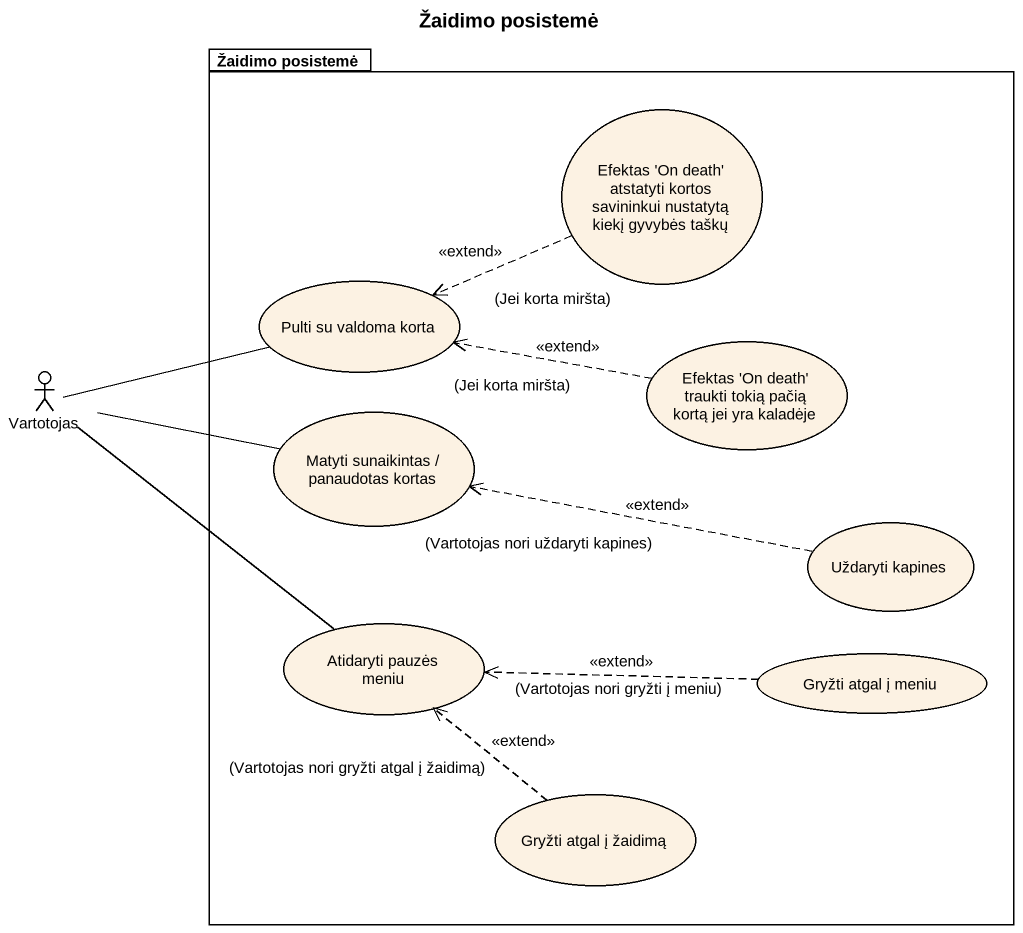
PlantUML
@startuml
title Žaidimo posistemė
package "Žaidimo posistemė" as Žaidimo_posistemė {
  usecase "Efektas 'On death' atstatyti kortos savininkui nustatytą kiekį gyvybės taškų" as Efektas_On_death_atstatyti
  usecase "Pulti su valdoma korta" as Pulti_su_valdoma_korta
  usecase "Efektas 'On death' traukti tokią pačią kortą jei yra kaladėje" as Efektas_On_death_traukti
  usecase "Matyti sunaikintas / panaudotas kortas" as Matyti_sunaikintas
  usecase "Uždaryti kapines" as Uždaryti_kapines
  usecase "Atidaryti pauzės meniu" as Atidaryti_pauzės_meniu
  usecase "Gryžti atgal į meniu" as Gryžti_atgal_į_meniu
  usecase "Gryžti atgal į žaidimą" as Gryžti_atgal_į_žaidimą
}
actor Vartotojas
Efektas_On_death_atstatyti .left.> Pulti_su_valdoma_korta : <<extend>>\n(Jei korta miršta)
Vartotojas -right- Pulti_su_valdoma_korta
Vartotojas -right- Matyti_sunaikintas
Vartotojas -- Atidaryti_pauzės_meniu
Efektas_On_death_traukti .left.> Pulti_su_valdoma_korta : <<extend>>\n(Jei korta miršta)
Uždaryti_kapines .left.> Matyti_sunaikintas : <<extend>>\n(Vartotojas nori uždaryti kapines)
Gryžti_atgal_į_meniu .left.> Atidaryti_pauzės_meniu : <<extend>>\n(Vartotojas nori gryžti į meniu)
Gryžti_atgal_į_žaidimą .up.> Atidaryti_pauzės_meniu : <<extend>>\n(Vartotojas nori gryžti atgal į žaidimą)
@enduml
